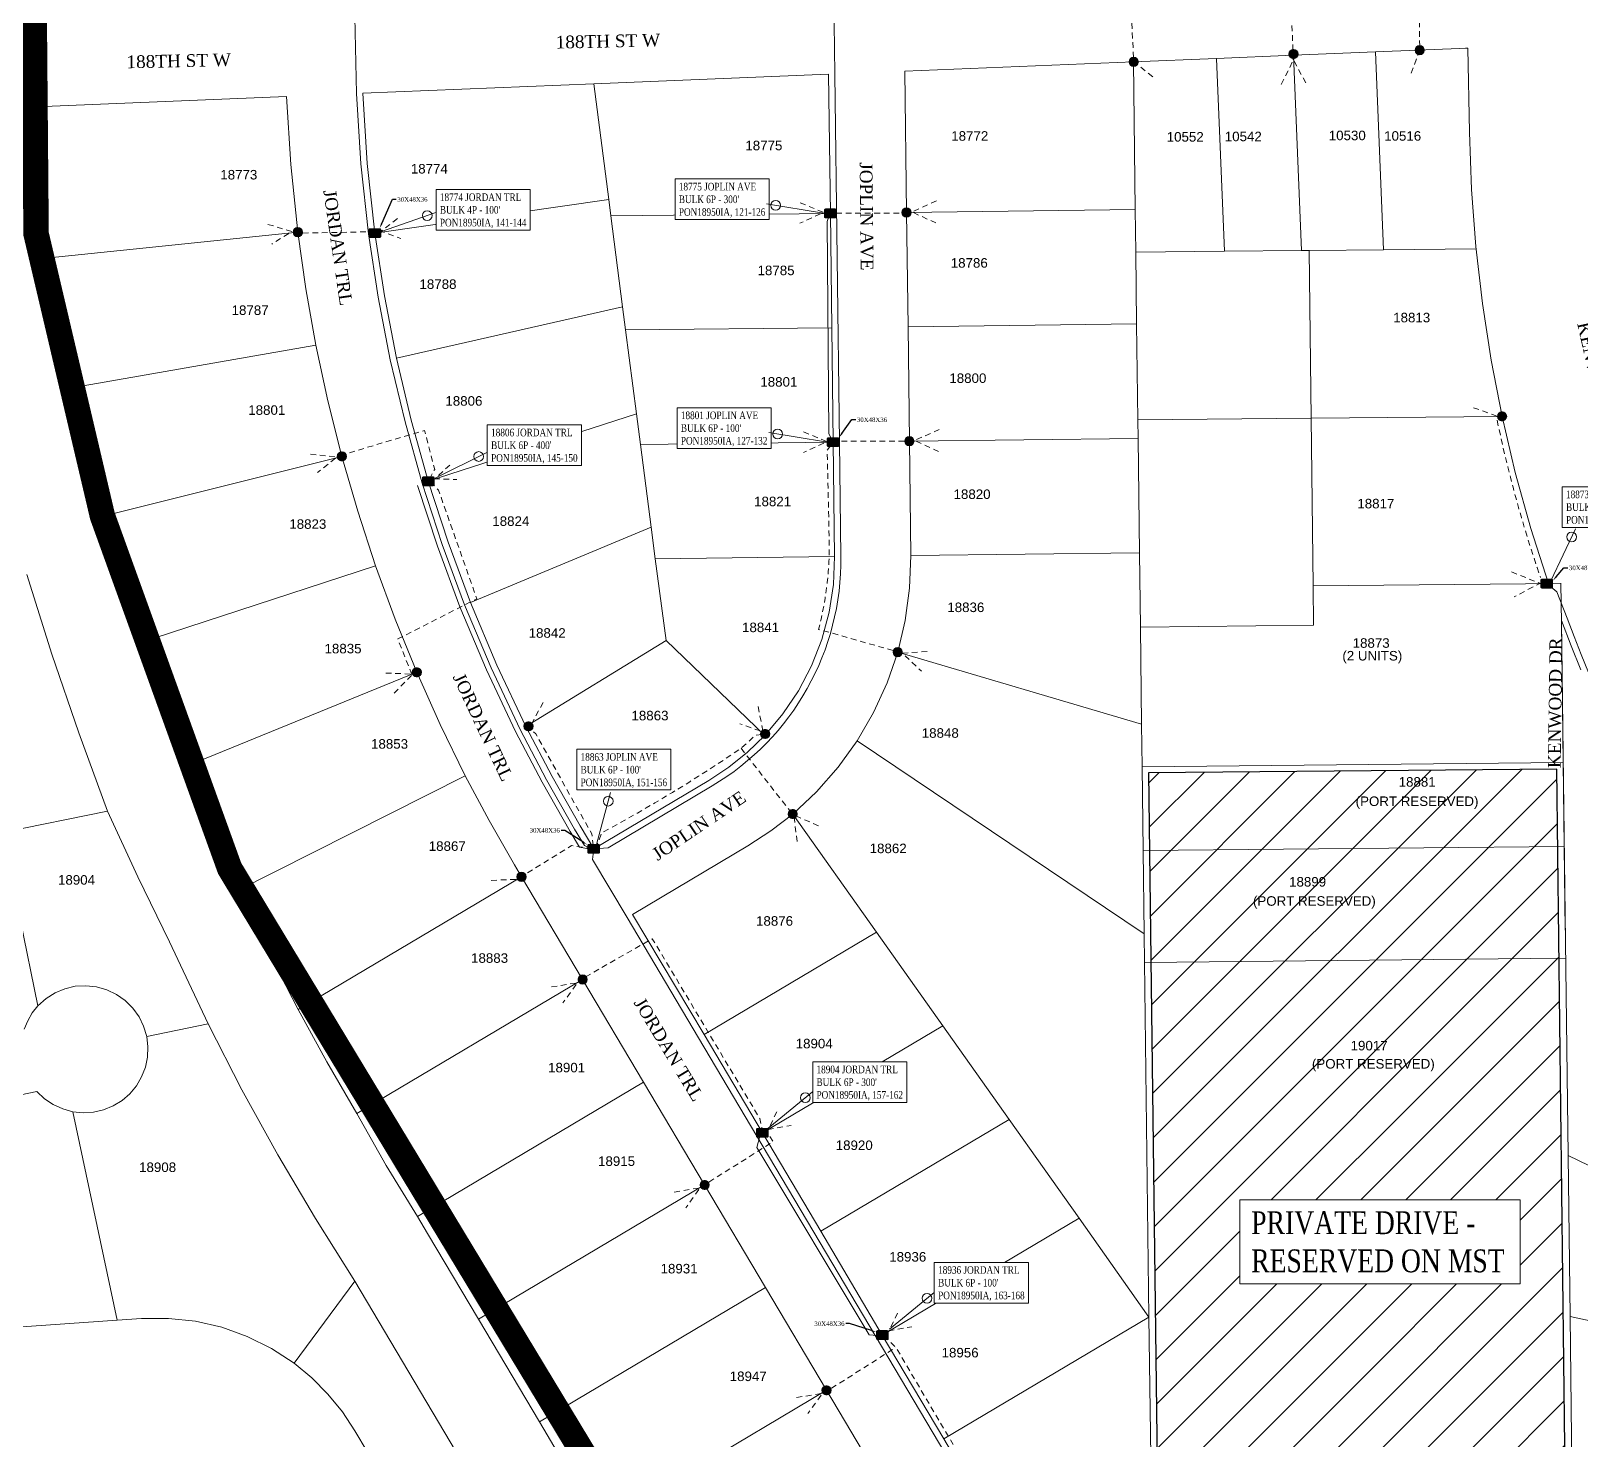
# Model space of a CAD drawing. Header units: feet. Extents: x 865220 to 2821149, y -2240498 to 944432.
# Drawn here: x 2811260 to 2812479, y 939417 to 940525 of the extents above; entities that cross this region are included whole.
import ezdxf
from ezdxf import colors
from ezdxf.entities.mleader import LeaderData, LeaderLine
from ezdxf.enums import TextEntityAlignment as Align
from ezdxf.lldxf.tags import DXFTag
from ezdxf.math import Vec2, Vec3

# ---------------------------------------------------------------- set-up
doc = ezdxf.new("R2010")
doc.units = ezdxf.units.FT
doc.header["$LTSCALE"] = 0.015
doc.header["$MEASUREMENT"] = 0
doc.linetypes.add('DASHED', pattern=[5, 3, -2])
for name, color, linetype in [('288A', 112, '288A'), ('48B', 112, '48B'), ('48D', 112, '48D'), ('Dakota County Addresses', 7, 'Continuous'), ('Dakota County Parcels', 7, 'Continuous'), ('DETAIL', 7, 'Continuous'), ('DROP BURIED', 7, 'DASHED'), ('NOTES', 7, 'Continuous'), ('STREET NAME', 7, 'Continuous'), ('TAIL', 1, 'MST'), ('TELEPHONE STRUCT-PROP', 6, 'Continuous'), ('TERMINALS', 7, 'Continuous')]:
    doc.layers.add(name, color=color, linetype=linetype)
doc.layers.add('RUNNING LINE (UNDERGROUND)', color=10, linetype='Continuous', lineweight=40)
doc.layers.add('WORK BOUNDARY', color=110, linetype='Continuous', lineweight=40)
doc.styles.add('Dimensions 100', font='arial.ttf')
doc.styles.add('Line', font='txt.shx', dxfattribs={"height": 3})
doc.styles.add('SIMPLEX', font='times.ttf', dxfattribs={"width": 0.8})
doc.styles.get("Standard").update_dxf_attribs({"font": 'times.ttf'})
doc.styles.add('Utilities', font='arial.ttf', dxfattribs={"height": 2.5})
tags = doc.linetypes.add('288A', pattern='A,80,-5,["288A",Line,S=1.5,R=0,X=0,Y=-1.5],-24', length=109).pattern_tags.tags
tags[6] = DXFTag(74, 10)
tags = doc.linetypes.add('48B', pattern='A,80,-5,["48B",Line,S=1.5,R=0,X=0,Y=-1.5],-20', length=105).pattern_tags.tags
tags[6] = DXFTag(74, 10)
tags = doc.linetypes.add('48D', pattern='A,80,-5,["48D",Line,S=1.5,R=0,X=0,Y=-1.5],-20', length=105).pattern_tags.tags
tags[6] = DXFTag(74, 10)
tags = doc.linetypes.add('MST', pattern='A,5,-5,5,-5,["TAIL",Line,S=1.5,R=0,X=0,Y=-1.5],-20', length=40).pattern_tags.tags
tags[10] = DXFTag(74, 10)

# ---------------------------------------------------------------- blocks, each defined once
blk = doc.blocks.new('ACMAP_ANN_TEMPLATE_Dakota County Addresses')
at = {"layer": 'Dakota County Addresses', "style": 'Dimensions 100'}
blk.add_attdef('DakotaCountyAddress', text='', height=50, dxfattribs=at).set_placement((0, 0), align=Align.CENTER)
blk = doc.blocks.new('NEW HH')
at = {"ltscale": 40, "true_color": 0xffffff}
h = blk.add_hatch(color=7, dxfattribs=at)
h.dxf.hatch_style = 1
h.paths.add_polyline_path([(-0.061, -0.031, 0.414214), (-0.046, -0.046), (0.046, -0.046, 0.414214), (0.061, -0.031), (0.061, 0.031, 0.414214), (0.046, 0.046), (-0.046, 0.046, 0.414214), (-0.061, 0.031)])
at = {"layer": 'RUNNING LINE (UNDERGROUND)', "color": 6, "lineweight": 0, "const_width": 0.005, "flags": 128}
blk.add_lwpolyline([(-0.061, 0.031), (-0.061, -0.031, 0.414214), (-0.046, -0.046), (0.046, -0.046, 0.414214), (0.061, -0.031), (0.061, 0.031, 0.414214), (0.046, 0.046), (-0.046, 0.046, 0.414214)], format="xyb", close=True, dxfattribs=at)
at = {"layer": 'TELEPHONE STRUCT-PROP', "color": 18, "true_color": 0x000000, "style": 'Utilities'}
blk.add_text('HH', height=0.05, dxfattribs=at).set_placement((0, 0), align=Align.MIDDLE_CENTER)
blk = doc.blocks.new('Proposed FlowerPot')
at = {"lineweight": 5, "ltscale": 100, "true_color": 0xffffff}
h = blk.add_hatch(color=7, dxfattribs=at)
h.dxf.hatch_style = 1
h.paths.add_polyline_path([(-0.06, 0, 0.414214), (0, -0.06, 0.414214), (0.06, 0, 0.414214), (0, 0.06, 0.414214)])
at = {"lineweight": 5, "ltscale": 100}
blk.add_circle((0, 0), 0.0604, dxfattribs=at)
at = {"layer": 'RUNNING LINE (UNDERGROUND)', "color": 6, "lineweight": 5, "const_width": 0.00907, "flags": 128}
blk.add_lwpolyline([(-0.06, 0, -0.414214), (0, 0.06, -0.414214), (0.06, 0, -0.414214), (0, -0.06, -0.414214), (-0.06, 0)], format="xyb", dxfattribs=at)
at = {"color": 18, "linetype": 'ByBlock', "lineweight": 5, "ltscale": 100, "true_color": 0x000000, "style": 'Dimensions 100'}
blk.add_text('F', height=0.0744, dxfattribs=at).set_placement((-0.029, -0.037))
blk = doc.blocks.new('TERMINAL')
at = {"lineweight": 5, "ltscale": 0.5, "flags": 128}
blk.add_lwpolyline([(-0.1, -0.6), (-0.1, 44.8)], dxfattribs=at)
at = {"lineweight": 5, "ltscale": 0.5}
blk.add_circle((-0.1, 37.6), 3.83, dxfattribs=at)

msp = doc.modelspace()

# ---------------------------------------------------------------- hatches: boundary and pattern name
at = {"layer": 'DROP BURIED', "ltscale": 100}
h = msp.add_hatch(dxfattribs=at)
h.set_pattern_fill('ANSI31', color=6, scale=200)
h.paths.add_polyline_path([(2812148.5, 939208.8), (2812469.2, 939210.9), (2812460.6, 939943.8), (2812139.4, 939940.7)])

# ---------------------------------------------------------------- linework, layer by layer
at = {"layer": '288A', "lineweight": 5, "ltscale": 50, "flags": 128}
msp.add_lwpolyline([(2813070.4, 938894.8), (2813053.6, 938890.3), (2812965.6, 938890.8), (2812875.6, 938891.2, -0.084324), (2812816.4, 938901.5), (2812801.1, 938907.5), (2812784, 938916.3), (2812768, 938926.8), (2812753.2, 938938.9), (2812738.5, 938952.2), (2812686.7, 938999.3, 0.185273), (2812555.3, 939050.5), (2812510.8, 939050.8), (2812407.7, 939051.3), (2812381.3, 939052.3, -0.161092), (2812157, 939145.3), (2812139.1, 939161.8), (2812122.2, 939179.4), (2812105.5, 939199.3), (2812090.7, 939219.5), (2812077.3, 939240.4), (2812022.6, 939332.5), (2811974.1, 939414.2), (2811831.2, 939654.9), (2811785.3, 939732.3), (2811729.1, 939826.9), (2811702, 939872.6), (2811702.8, 939881), (2811714.1, 939881.9), (2811796, 939930.5, 0.26802), (2811897.3, 940111.1), (2811896.2, 940201.1), (2811892.6, 940490.6), (2811891.7, 940550.7), (2811889.5, 940728.6), (2811889.2, 940756.4), (2811888.2, 940783.3), (2811886, 940810.1), (2811882.5, 940836.7), (2811878.6, 940865.8), (2811876.2, 940895), (2811875.1, 940924.4), (2811874.8, 940950.9), (2811871.3, 941231.9), (2811871, 941257.3), (2811869.4, 941282.1, 0.233625), (2811751.7, 941464.3), (2811704.9, 941492.2), (2811680.7, 941508.1, -0.219143), (2811542.7, 941752.1), (2811530.3, 941901.6), (2811531.2, 941931.6), (2811534.7, 941960.2, -0.23519), (2811709.2, 942202.5), (2811729.9, 942212.6), (2811738.6, 942217.3), (2811746.6, 942223.5), (2811753.5, 942231), (2811765.9, 942249.7, -0.660055), (2811899.1, 942214), (2811904.8, 942206.5)], format="xyb", dxfattribs=at)
at = {"layer": '48B', "lineweight": 5, "ltscale": 50, "flags": 128}
msp.add_lwpolyline([(2811702.1, 939880.3), (2811695.5, 939883.5), (2811687.8, 939896.6), (2811665.7, 939935.4), (2811645, 939975), (2811622.1, 940023.5), (2811601.2, 940073), (2811583.6, 940120.6), (2811567.9, 940168.8), (2811554.4, 940217.1), (2811542.8, 940265.9), (2811533.2, 940315.2), (2811525.6, 940364.8)], dxfattribs=at)
at = {"layer": '48D', "lineweight": 5, "ltscale": 50, "flags": 128}
msp.add_lwpolyline([(2813501, 939102.5), (2813494.9, 939112.5), (2813354.8, 939205.8), (2812900.4, 939508.6), (2812884.9, 939519.4), (2812861.6, 939536.4), (2812828.1, 939562.4), (2812798.3, 939587.3), (2812781.6, 939602.1), (2812763.3, 939618.8), (2812750, 939631.6), (2812744.9, 939636.4), (2812727.7, 939653.7, -0.106157), (2812468.8, 940062.5), (2812460.6, 940083.2), (2812452.6, 940089.7)], format="xyb", dxfattribs=at)
at = {"layer": 'Dakota County Parcels', "lineweight": 5}
for p, q in [((2811262.1, 940525.1), (2811262.4, 940509.1)), ((2811262.4, 940509.1), (2811263.8, 940464.9)), ((2812192.9, 940503), (2812253.3, 940505.5)), ((2812253.3, 940505.5), (2812317.8, 940508.1)), ((2812253.3, 940505.5), (2812259.6, 940351.8)), ((2812317.8, 940508.1), (2812390.6, 940511.1)), ((2812317.8, 940508.1), (2812324.2, 940352.4)), ((2812390.6, 940511.1), (2812388.6, 940511)), ((2812391.8, 940445), (2812390.6, 940511.1)), ((2812127.5, 940500.4), (2811947.6, 940493)), ((2811948.9, 940381.7), (2811947.6, 940493)), ((2812192.9, 940503), (2812127.5, 940500.4)), ((2812128.9, 940384), (2812127.5, 940500.4)), ((2812192.9, 940503), (2812199.1, 940351.2)), ((2811521.1, 940475.5), (2811702.8, 940482.9)), ((2811702.8, 940482.9), (2811887.6, 940490.5)), ((2811702.8, 940482.9), (2811714.6, 940391.9)), ((2811889, 940381), (2811887.6, 940490.5)), ((2811263.8, 940464.9), (2811461.2, 940473)), ((2811530.6, 940365.5), (2811714.6, 940391.9)), ((2811714.6, 940391.9), (2811716.2, 940379.1)), ((2811948.9, 940381.7), (2812128.9, 940384)), ((2812129.3, 940350.5), (2812128.9, 940384)), ((2811716.2, 940379.1), (2811889, 940381)), ((2811716.2, 940379.1), (2811725.5, 940307.6)), ((2811890.1, 940291), (2811889, 940381)), ((2811950.1, 940291.8), (2811948.9, 940381.7)), ((2811274.3, 940346.1), (2811470, 940366.3)), ((2812199.1, 940351.2), (2812129.3, 940350.5)), ((2812130, 940294), (2812129.3, 940350.5)), ((2812259.6, 940351.8), (2812199.1, 940351.2)), ((2812265.6, 940351.9), (2812259.6, 940351.8)), ((2812324.2, 940352.4), (2812265.6, 940351.9)), ((2812267.2, 940219.8), (2812265.6, 940351.9)), ((2812397.1, 940353.1), (2812324.2, 940352.4)), ((2811547.7, 940267), (2811725.5, 940307.6)), ((2811725.5, 940307.6), (2811727.9, 940289.3)), ((2811727.9, 940289.3), (2811890.1, 940291)), ((2811727.9, 940289.3), (2811736.5, 940223.3)), ((2811891.2, 940201), (2811890.1, 940291)), ((2811950.1, 940291.8), (2812130, 940294)), ((2811951.2, 940201.8), (2811950.1, 940291.8)), ((2812131, 940218.5), (2812130, 940294)), ((2811290.7, 940243.5), (2811484.3, 940277.4)), ((2811572.7, 940170.2), (2811736.5, 940223.3)), ((2811736.5, 940223.3), (2811739.6, 940199.1)), ((2812267.2, 940219.8), (2812131, 940218.5)), ((2812131.1, 940204), (2812131, 940218.5)), ((2812267.2, 940219.8), (2812417.5, 940221.3)), ((2812268.8, 940087.9), (2812267.2, 940219.8)), ((2811739.6, 940199.1), (2811891.2, 940201)), ((2811892.3, 940111), (2811891.2, 940201)), ((2811951.2, 940201.8), (2812131.1, 940204)), ((2811952.3, 940111.8), (2811951.2, 940201.8)), ((2812132.3, 940114), (2812131.1, 940204)), ((2811313.7, 940142.1), (2811504.7, 940189.8)), ((2811739.6, 940199.1), (2811748.1, 940134.1)), ((2811605.9, 940074.9), (2811748.1, 940134.1)), ((2811748.1, 940134.1), (2811751.3, 940109.3)), ((2811343.3, 940042.4), (2811531.2, 940103.8)), ((2811751.3, 940109.3), (2811892.3, 940111)), ((2811751.3, 940109.3), (2811759.7, 940044.8)), ((2811952.3, 940111.8), (2812132.3, 940114)), ((2812133, 940055.5), (2812132.3, 940114)), ((2812268.8, 940087.9), (2812463.8, 940089.8)), ((2812269.2, 940056.9), (2812268.8, 940087.9)), ((2812463.8, 940089.9), (2812463.8, 940090)), ((2812463.8, 940090), (2812463.8, 940090)), ((2812463.8, 940089.9), (2812463.8, 940089.9)), ((2812463.8, 940089.9), (2812463.8, 940089.9)), ((2812463.8, 940089.9), (2812463.8, 940089.9)), ((2812463.8, 940089.9), (2812463.8, 940089.9)), ((2812463.8, 940089.8), (2812463.8, 940089.9)), ((2812463.8, 940089.9), (2812463.8, 940089.9)), ((2812464.2, 940058.8), (2812463.8, 940089.8)), ((2812133, 940055.5), (2812269.2, 940056.9)), ((2812469.4, 939639.8), (2812464.2, 940060.7)), ((2812465.6, 939948.8), (2812464.2, 940058.8)), ((2811649.5, 939977.2), (2811759.7, 940044.8)), ((2811759.7, 940044.8), (2811837.5, 939970.1)), ((2811942, 940035.8), (2812133.9, 939979.1)), ((2811379.2, 939944.8), (2811563.6, 940019.9)), ((2811910.1, 939966), (2812136, 939814.1)), ((2811379.2, 939944.8), (2811406.9, 939880.5)), ((2812134.4, 939945.6), (2812465.6, 939948.8)), ((2812466.4, 939882.8), (2812465.6, 939948.8)), ((2811422.2, 939847.9), (2811601.8, 939938.5)), ((2811702.8, 939881), (2811793.4, 939934.8)), ((2811237.8, 939893.8), (2811320.2, 939910.7)), ((2811859.4, 939908.4), (2811925.3, 939815.4)), ((2811692.1, 939899.1), (2811702.8, 939881)), ((2811237.8, 939893.8), (2811265.6, 939757.5)), ((2811733.4, 939829.4), (2811824.1, 939883.3)), ((2811422.2, 939847.9), (2811406.9, 939880.5)), ((2812135.2, 939879.6), (2812466.4, 939882.8)), ((2812467.2, 939816.9), (2812466.4, 939882.8)), ((2811470.3, 939754.6), (2811646.1, 939859)), ((2811640.5, 939868.5), (2811646.1, 939859)), ((2811646.1, 939859), (2811694.1, 939778.2)), ((2811422.2, 939847.9), (2811470.3, 939754.6)), ((2811733.4, 939829.4), (2811789.6, 939734.9)), ((2811789.6, 939734.9), (2811925.3, 939815.4)), ((2811925.3, 939815.4), (2811977.4, 939741.7)), ((2811369, 939807.8), (2811399.4, 939743.2)), ((2811516.5, 939672.7), (2811694.1, 939778.2)), ((2811694.1, 939778.2), (2811742.1, 939697.4)), ((2811351.1, 939733.3), (2811399.4, 939743.2)), ((2811835.5, 939657.5), (2811977.4, 939741.7)), ((2811977.4, 939741.7), (2812029.6, 939668.1)), ((2811789.6, 939734.9), (2811835.5, 939657.5)), ((2811180, 939672.8), (2811264.7, 939690.1)), ((2811564.1, 939591.7), (2811742.1, 939697.4)), ((2811742.1, 939697.4), (2811790.1, 939616.5)), ((2811293.1, 939674.1), (2811328, 939510)), ((2811881.5, 939580.1), (2812029.6, 939668.1)), ((2812029.6, 939668.1), (2812084.7, 939590.3)), ((2811835.5, 939657.5), (2811881.5, 939580.1)), ((2812471, 939513), (2812469.4, 939639.8)), ((2812469.4, 939639.8), (2812501.6, 939624.3)), ((2811612.1, 939510.9), (2811790.1, 939616.5)), ((2811790.1, 939616.5), (2811838, 939535.7)), ((2811564.1, 939591.7), (2811572.1, 939578.3)), ((2811572.1, 939578.3), (2811612.1, 939510.9)), ((2811881.5, 939580.1), (2811929.9, 939498.4)), ((2811929.9, 939498.4), (2812084.7, 939590.3)), ((2812084.7, 939590.3), (2812139.7, 939512.5)), ((2811467.1, 939476.2), (2811515, 939540.8)), ((2811515, 939540.8), (2811701.7, 939225.6)), ((2811660.1, 939430.1), (2811838, 939535.7)), ((2811838, 939535.7), (2811886, 939454.9)), ((2811214.8, 939502.3), (2811328, 939510)), ((2811328, 939510), (2811347, 939511.3)), ((2811612.1, 939510.9), (2811660.1, 939430.1)), ((2811978.4, 939416.7), (2812139.7, 939512.5)), ((2812141.1, 939402.8), (2812139.7, 939512.5)), ((2812472.5, 939394.2), (2812471, 939513)), ((2812471, 939513), (2812506, 939505.3)), ((2811929.9, 939498.4), (2811978.4, 939416.7)), ((2811708, 939349.2), (2811886, 939454.9)), ((2811886, 939454.9), (2811934, 939374.1)), ((2811515, 939423), (2811540.5, 939380)), ((2811660.1, 939430.1), (2811708, 939349.2)), ((2811978.4, 939416.7), (2812026.9, 939335.1))]:
    msp.add_line(p, q, dxfattribs=at)
for points in [[(2811461.2, 940473), (2811464.5, 940419.6), (2811470, 940366.3)], [(2811521.1, 940475.5), (2811524.7, 940420.4), (2811530.6, 940365.5)], [(2811263.8, 940464.9), (2811268, 940405.4), (2811274.3, 940346.1)], [(2812391.8, 940445), (2812393.4, 940399.9), (2812396.9, 940355), (2812402, 940310.2), (2812408.9, 940265.6), (2812417.5, 940221.3)], [(2811470, 940366.3), (2811476.4, 940321.7), (2811484.3, 940277.4)], [(2811530.6, 940365.5), (2811538.2, 940316.1), (2811547.7, 940267)], [(2811274.3, 940346.1), (2811281.7, 940294.7), (2811290.7, 940243.5)], [(2811484.3, 940277.4), (2811493.7, 940233.5), (2811504.7, 940189.8)], [(2811547.7, 940267), (2811559.2, 940218.3), (2811572.7, 940170.2)], [(2811290.7, 940243.5), (2811301.4, 940192.6), (2811313.7, 940142.1)], [(2812417.5, 940221.3), (2812427.9, 940177), (2812440, 940133.1), (2812453.9, 940089.7)], [(2811504.7, 940189.8), (2811517.2, 940146.6), (2811531.2, 940103.8)], [(2811572.7, 940170.2), (2811588.4, 940122.2), (2811605.9, 940074.9)], [(2811313.7, 940142.1), (2811327.7, 940092), (2811343.3, 940042.4)], [(2811531.2, 940103.8), (2811546.7, 940061.6), (2811563.6, 940019.9)], [(2811837.5, 939970.1), (2811851.7, 939987.1), (2811864, 940005.4), (2811874.3, 940025.1), (2811882.3, 940045.7), (2811888, 940067.1), (2811891.4, 940088.9), (2811892.3, 940111)], [(2811942, 940035.8), (2811947.9, 940060.7), (2811951.4, 940086.2), (2811952.3, 940111.8)], [(2811256.8, 940096.8), (2811276.5, 940034.3), (2811297.6, 939972.2), (2811320.2, 939910.7)], [(2811605.9, 940074.9), (2811626.7, 940025.6), (2811649.5, 939977.2)], [(2812139.7, 939512.5), (2812136, 939813.6), (2812136, 939814.1), (2812135.2, 939879.6), (2812134.4, 939945.6), (2812133.9, 939979.1), (2812133, 940055.5)], [(2812479.4, 940021.8), (2812471.8, 940040.7), (2812464.2, 940060.7)], [(2811343.3, 940042.4), (2811360.5, 939993.3), (2811379.2, 939944.8)], [(2811910.1, 939966), (2811923, 939988.2), (2811933.7, 940011.5), (2811942, 940035.8)], [(2811563.6, 940019.9), (2811582, 939978.9), (2811601.8, 939938.5)], [(2811649.5, 939977.2), (2811670.1, 939937.8), (2811692.1, 939899.1)], [(2811793.4, 939934.8), (2811809.2, 939945.2), (2811823.9, 939957), (2811837.5, 939970.1)], [(2811859.4, 939908.4), (2811878.2, 939925.9), (2811895.1, 939945.2), (2811910.1, 939966)], [(2811601.8, 939938.5), (2811620.6, 939903.2), (2811640.5, 939868.5)], [(2811320.2, 939910.7), (2811344.1, 939859), (2811369, 939807.8)], [(2811824.1, 939883.3), (2811842.3, 939895.1), (2811859.4, 939908.4)], [(2812467.5, 939794.9), (2812439.5, 939794.6), (2812136.3, 939791.6)], [(2811351.1, 939733.3), (2811348.7, 939741.4), (2811345.1, 939748.9), (2811340.2, 939755.7), (2811334.2, 939761.6), (2811327.3, 939766.5), (2811319.7, 939770.1), (2811311.6, 939772.4), (2811303.3, 939773.3), (2811294.9, 939772.8), (2811286.7, 939770.8), (2811279, 939767.6), (2811271.9, 939763.1), (2811265.6, 939757.5)], [(2811265.6, 939757.5), (2811261.1, 939751.9), (2811257.5, 939745.7), (2811254.7, 939739.1)], [(2811470.3, 939754.6), (2811492.8, 939713.4), (2811516.5, 939672.7)], [(2811399.4, 939743.2), (2811426.1, 939691.3), (2811454.2, 939640.3), (2811483.9, 939590.1), (2811515, 939540.8)], [(2811293.1, 939674.1), (2811301.2, 939673.3), (2811309.3, 939673.8), (2811317.2, 939675.6), (2811324.7, 939678.7), (2811331.7, 939683), (2811337.8, 939688.3), (2811343, 939694.5), (2811347.1, 939701.5), (2811350.1, 939709.1), (2811351.7, 939717.1), (2811352.1, 939725.2), (2811351.1, 939733.3)], [(2811264.7, 939690.1), (2811270.7, 939684.4), (2811277.6, 939679.8), (2811285.1, 939676.3), (2811293.1, 939674.1)], [(2811516.5, 939672.7), (2811539.5, 939631.8), (2811564.1, 939591.7)], [(2811467.1, 939476.2), (2811449.3, 939487.8), (2811430.2, 939497.3), (2811410.2, 939504.5), (2811389.4, 939509.2), (2811368.3, 939511.5), (2811347, 939511.3)], [(2811515, 939423), (2811505.1, 939438), (2811493.7, 939452), (2811481, 939464.8), (2811467.1, 939476.2)]]:
    msp.add_lwpolyline(points, dxfattribs=at)
at = {"layer": 'DROP BURIED', "lineweight": 5, "ltscale": 100, "flags": 128}
for points in [[(2812287.2, 940566.9), (2812280.7, 940556), (2812251.2, 940554.1), (2812253.3, 940501)], [(2812142.7, 940488.6), (2812127.7, 940500.3), (2812125.3, 940549.3), (2812251.2, 940554.1)], [(2812280.7, 940556), (2812352.3, 940557.9), (2812352.7, 940509.4), (2812345.9, 940491.4)], [(2812243.8, 940482.5), (2812253.3, 940501.7), (2812264, 940482)], [(2811865.3, 940389.4), (2811883.6, 940381.8), (2811865.1, 940373.3)], [(2811972.4, 940390.8), (2811953.1, 940382.2), (2811972.6, 940373.2)], [(2811446.5, 940372.4), (2811465.3, 940366.8), (2811449.5, 940356.8)], [(2811548.4, 940377), (2811535.4, 940366.9), (2811551.1, 940361.3)], [(2811893.6, 940381.3), (2811944.9, 940381.3)], [(2811474, 940365.5), (2811525.4, 940366.5)], [(2811573.6, 940172), (2811577.7, 940179.6), (2811569.8, 940210.2), (2811502.1, 940190.2)], [(2811868, 940209), (2811886.3, 940201.4), (2811867.8, 940192.9)], [(2811947.2, 940201.7), (2811896.4, 940201.7)], [(2811974.7, 940210.9), (2811955.3, 940202.3), (2811974.9, 940193.3)], [(2811479.9, 940191.6), (2811500.8, 940189.2), (2811485.5, 940177.1)], [(2811589.5, 940183), (2811578, 940172.2), (2811595, 940171.6)], [(2811559.8, 940018.1), (2811548.7, 940046.2), (2811610.8, 940077.8), (2811580.7, 940163.2), (2811576.3, 940168.1)], [(2812425, 940098.9), (2812447.2, 940089.9), (2812427.1, 940079.2)], [(2811965.1, 940036.4), (2811945.6, 940035), (2811960.6, 940020.8)], [(2811539.2, 940019.3), (2811560.3, 940018.5), (2811545.7, 940003.4)], [(2811663, 939996.2), (2811654.6, 939980.6)], [(2811832.2, 939992.9), (2811836, 939973), (2811817.9, 939979.4)], [(2811818.8, 939960.1), (2811861.7, 939905.1)], [(2811862.8, 939886.7), (2811860.3, 939907.5), (2811879.9, 939899.1)], [(2811622.2, 939856.2), (2811642.2, 939857), (2811685.4, 939883.5), (2811700.6, 939881.3)], [(2811836, 939657.5), (2811833.5, 939668.8), (2811748.9, 939810.3), (2811697.3, 939780.8)], [(2811669.6, 939772.3), (2811690, 939775.6), (2811678.6, 939759.8)], [(2811846.8, 939674.1), (2811840.3, 939660.1), (2811858.2, 939663.3)], [(2811793.5, 939618.8), (2811843.9, 939650.5), (2811840.6, 939656)], [(2811766.2, 939610.9), (2811786.6, 939614.3), (2811775.2, 939598.4)], [(2811941.8, 939515.7), (2811935.2, 939501.7), (2811953.1, 939504.9)], [(2811931.2, 939497.9), (2811940.6, 939488.7), (2812025.6, 939344.4), (2812026.8, 939335.9)], [(2811889.9, 939456.5), (2811940.6, 939488.7)], [(2811862.4, 939449.2), (2811882.8, 939452.5), (2811871.4, 939436.7)]]:
    msp.add_lwpolyline(points, dxfattribs=at)
msp.add_lwpolyline([(2812395, 940228.1), (2812412.9, 940221.7, 0.032333), (2812447.7, 940094.5)], format="xyb", dxfattribs=at)
at = {"layer": 'NOTES', "color": 6, "ltscale": 100, "flags": 128}
msp.add_lwpolyline([(2812148.5, 939208.8), (2812469.2, 939210.9), (2812460.6, 939943.8), (2812139.4, 939940.7)], close=True, dxfattribs=at)
at = {"layer": 'TAIL', "lineweight": 5, "ltscale": 50, "flags": 128}
msp.add_lwpolyline([(2811525.6, 940364.8), (2811519.7, 940419.9), (2811516.1, 940475.3), (2811514.9, 940535.6), (2811514.9, 940540.6), (2811514.1, 940552.8), (2811512.2, 940564.8), (2811509.1, 940576.9), (2811508.1, 940581.2), (2811507.8, 940585.9), (2811508.2, 940590.7), (2811511, 940601), (2811512.1, 940607.1, 0.118396), (2811509.3, 940630.9), (2811503, 940644.2, 0.534156), (2811503, 940644.2, 0.192798), (2811465.5, 940668.2), (2811455.2, 940672.9)], format="xyb", dxfattribs=at)
for points in [[(2811890.7, 940201.5), (2811887.8, 940207.8), (2811886.5, 940374.7), (2811888.5, 940380.8)], [(2811702.8, 939880.1), (2811691.6, 939882.2), (2811684.3, 939894.6), (2811662.2, 939933.4), (2811641.4, 939973.2), (2811618.4, 940021.9), (2811597.5, 940071.5), (2811579.9, 940119.2), (2811564.3, 940166.8)]]:
    msp.add_lwpolyline(points, dxfattribs=at)
at = {"layer": 'WORK BOUNDARY', "lineweight": 100, "const_width": 20}
msp.add_lwpolyline([(2811262.3, 940576.3), (2811264.1, 940364.9), (2811316.3, 940142.9), (2811416.4, 939865.6), (2811694, 939406.3), (2811991.4, 938913.9), (2812296.9, 938443.7), (2812490.7, 938000.4), (2812708.6, 937304), (2813307.7, 937650), (2813307.7, 937650), (2813771.6, 937896.8), (2813778.5, 938397.4), (2813704.1, 938770.5), (2813702.7, 939000.7), (2813727, 939289.3), (2813889.3, 939357.3), (2814093.5, 939425.3), (2814296.3, 939460.6), (2814629, 939485.4)], dxfattribs=at)

# ---------------------------------------------------------------- block references
at = {"lineweight": 5}
for name, p, xscale, yscale, zscale in [('Proposed FlowerPot', (2812253.4, 940506.4), 60, 60, 30), ('Proposed FlowerPot', (2812352.7, 940509.4), 60, 60, 30), ('Proposed FlowerPot', (2812127.7, 940500.3), 60, 60, 30), ('NEW HH', (2811889, 940381), 80, 80, 40), ('Proposed FlowerPot', (2811948.9, 940381.7), 60, 60, 30), ('Proposed FlowerPot', (2811470, 940366.3), 60, 60, 30), ('NEW HH', (2811530.6, 940365.5), 80, 80, 40), ('Proposed FlowerPot', (2812417.5, 940221.3), 60, 60, 30), ('NEW HH', (2811891.2, 940201), 80, 80, 40), ('Proposed FlowerPot', (2811951.2, 940201.8), 60, 60, 30), ('Proposed FlowerPot', (2811504.7, 940189.8), 60, 60, 30), ('NEW HH', (2811572.7, 940170.2), 80, 80, 40), ('NEW HH', (2812452.6, 940089.7), 80, 80, 40), ('Proposed FlowerPot', (2811942, 940035.8), 60, 60, 30), ('Proposed FlowerPot', (2811563.6, 940019.9), 60, 60, 30), ('Proposed FlowerPot', (2811651.5, 939977.4), 60, 60, 30), ('Proposed FlowerPot', (2811837.7, 939971.4), 60, 60, 30), ('Proposed FlowerPot', (2811859.4, 939908.4), 60, 60, 30), ('NEW HH', (2811702.8, 939881), 80, 80, 40), ('Proposed FlowerPot', (2811646, 939859), 60, 60, 30), ('Proposed FlowerPot', (2811694.1, 939778.2), 60, 60, 30), ('NEW HH', (2811835.5, 939657.5), 80, 80, 40), ('Proposed FlowerPot', (2811790.1, 939616.5), 60, 60, 30), ('NEW HH', (2811929.9, 939498.4), 80, 80, 40), ('Proposed FlowerPot', (2811886, 939454.9), 60, 60, 30)]:
    msp.add_blockref(name, p, dxfattribs=dict(at, xscale=xscale, yscale=yscale, zscale=zscale))
at = {"layer": 'Dakota County Addresses', "lineweight": 5, "xscale": 0.15, "yscale": 0.15, "zscale": 0.15}
for p, values in [((2811998.7, 940438.2), {'DakotaCountyAddress': '18772'}), ((2812168.2, 940437.5), {'DakotaCountyAddress': '10552'}), ((2812213.9, 940437.8), {'DakotaCountyAddress': '10542'}), ((2812295.7, 940438.6), {'DakotaCountyAddress': '10530'}), ((2812339.3, 940438.2), {'DakotaCountyAddress': '10516'}), ((2811836.7, 940430.7), {'DakotaCountyAddress': '18775'}), ((2811573.5, 940412.4), {'DakotaCountyAddress': '18774'}), ((2811423.6, 940407.7), {'DakotaCountyAddress': '18773'}), ((2811846.3, 940332.4), {'DakotaCountyAddress': '18785'}), ((2811998.3, 940338.3), {'DakotaCountyAddress': '18786'}), ((2811580.3, 940321.6), {'DakotaCountyAddress': '18788'}), ((2811432.5, 940301.1), {'DakotaCountyAddress': '18787'}), ((2812346.4, 940295.3), {'DakotaCountyAddress': '18813'}), ((2811848.5, 940244.7), {'DakotaCountyAddress': '18801'}), ((2811997.2, 940247.6), {'DakotaCountyAddress': '18800'}), ((2811600.7, 940229.7), {'DakotaCountyAddress': '18806'}), ((2811445.6, 940222.5), {'DakotaCountyAddress': '18801'}), ((2812000.5, 940156.3), {'DakotaCountyAddress': '18820'}), ((2811843.6, 940150.6), {'DakotaCountyAddress': '18821'}), ((2812318.2, 940148.9), {'DakotaCountyAddress': '18817'}), ((2811477.9, 940132.8), {'DakotaCountyAddress': '18823'}), ((2811637.6, 940135.1), {'DakotaCountyAddress': '18824'}), ((2811995.6, 940067.3), {'DakotaCountyAddress': '18836'}), ((2811666.2, 940047.1), {'DakotaCountyAddress': '18842'}), ((2811834.1, 940051.5), {'DakotaCountyAddress': '18841'}), ((2811505.6, 940034.8), {'DakotaCountyAddress': '18835'}), ((2812314.5, 940039.2), {'DakotaCountyAddress': '18873'}), ((2812315.4, 940029.2), {'DakotaCountyAddress': '(2 UNITS)'}), ((2811747.1, 939982.1), {'DakotaCountyAddress': '18863'}), ((2811975.5, 939968.4), {'DakotaCountyAddress': '18848'}), ((2811542.2, 939959.8), {'DakotaCountyAddress': '18853'}), ((2812350.7, 939929.9), {'DakotaCountyAddress': '18881'}), ((2812350.6, 939914.7), {'DakotaCountyAddress': '(PORT RESERVED)'}), ((2811587.6, 939879.4), {'DakotaCountyAddress': '18867'}), ((2811934.5, 939877.6), {'DakotaCountyAddress': '18862'}), ((2811295.9, 939852.8), {'DakotaCountyAddress': '18904'}), ((2812264.5, 939851.3), {'DakotaCountyAddress': '18899'}), ((2812269.8, 939836.2), {'DakotaCountyAddress': '(PORT RESERVED)'}), ((2811845.1, 939820.5), {'DakotaCountyAddress': '18876'}), ((2811620.9, 939791.3), {'DakotaCountyAddress': '18883'}), ((2811876.3, 939724), {'DakotaCountyAddress': '18904'}), ((2812312.9, 939722.4), {'DakotaCountyAddress': '19017'}), ((2811681.5, 939705.1), {'DakotaCountyAddress': '18901'}), ((2812316.2, 939708.1), {'DakotaCountyAddress': '(PORT RESERVED)'}), ((2811907.8, 939644), {'DakotaCountyAddress': '18920'}), ((2811720.8, 939631.5), {'DakotaCountyAddress': '18915'}), ((2811359.7, 939626.7), {'DakotaCountyAddress': '18908'}), ((2811770, 939546.9), {'DakotaCountyAddress': '18931'}), ((2811949.9, 939556.2), {'DakotaCountyAddress': '18936'}), ((2811991.1, 939480.8), {'DakotaCountyAddress': '18956'}), ((2811824.4, 939462.2), {'DakotaCountyAddress': '18947'})]:
    msp.add_blockref('ACMAP_ANN_TEMPLATE_Dakota County Addresses', p, dxfattribs=at).add_auto_attribs(values)
at = {"layer": 'TERMINALS', "lineweight": 5, "ltscale": 0.5, "xscale": -1, "rotation": 309.5580931113926}
for p in [(2811840.3, 939661.3), (2811936, 939503.5)]:
    msp.add_blockref('TERMINAL', p, dxfattribs=at)

# ---------------------------------------------------------------- texts
at = {"layer": 'STREET NAME', "lineweight": 5, "ltscale": 40, "char_height": 10, "attachment_point": 1}
for s, insert, rotation in [('188TH ST W', (2811672.8, 940520.7), 1.2064), ('188TH ST W', (2811335.1, 940505.2), 1.2064), ('JOPLIN AVE', (2811922.1, 940421.3), 270.5796), ('JORDAN TRL', (2811500, 940400.3), 278.2537), ('KENWOOD TRAIL', (2812486.3, 940296.5), 282.7308), ('KENWOOD DR', (2812453.6, 939944.6), 89.3176), ('JORDAN TRL', (2811600.8, 940020.5), 295.1733), ('JOPLIN AVE', (2811747.5, 939879.6), 34.0041), ('JORDAN TRL', (2811742.6, 939765.1), 300.9771)]:
    msp.add_mtext(s, dxfattribs=dict(at, insert=insert, rotation=rotation))

# ---------------------------------------------------------------- next in the draw order: texts
at = {"layer": 'NOTES', "color": 6, "lineweight": 5, "ltscale": 0.5, "insert": (2812220.1, 939595.8), "char_height": 18, "width": 202.559, "attachment_point": 1, "style": 'SIMPLEX', "bg_fill": 19, "box_fill_scale": 1.5, "bg_fill_color": 256, "bg_fill_transparency": 0}
msp.add_mtext('\\pxt4;PRIVATE DRIVE - RESERVED ON MST', dxfattribs=at)
at = {"layer": 'TERMINALS', "lineweight": 5, "ltscale": 0.5, "char_height": 6, "attachment_point": 1, "style": 'SIMPLEX', "bg_fill": 19, "box_fill_scale": 1.5, "bg_fill_color": 256, "bg_fill_transparency": 0}
for s, insert in [("18775 JOPLIN AVE\\PBULK 6P - 300'\\PPON18950IA, 121-126", (2811769.8, 940405.1)), ("18801 JOPLIN AVE\\PBULK 6P - 100'\\PPON18950IA, 127-132", (2811771.4, 940225.1)), ("18806 JORDAN TRL\\PBULK 6P - 400'\\PPON18950IA, 145-150", (2811622.1, 940211.6)), ("18873 KENWOOD DR\\PBULK 12P - 100'\\PPON18950IA, 229-240", (2812467.8, 940162.9)), ("18863 JOPLIN AVE\\PBULK 6P - 100'\\PPON18950IA, 151-156", (2811692.5, 939956.3)), ("18904 JORDAN TRL\\PBULK 6P - 300'\\PPON18950IA, 157-162", (2811878.1, 939710.4)), ("18936 JORDAN TRL\\PBULK 6P - 100'\\PPON18950IA, 163-168", (2811973.8, 939552.6))]:
    msp.add_mtext(s, dxfattribs=dict(at, insert=insert))
at = {"layer": 'TERMINALS', "color": 5, "lineweight": 5, "ltscale": 0.5, "insert": (2811581.8, 940396.8), "char_height": 6, "attachment_point": 1, "style": 'SIMPLEX', "bg_fill": 19, "box_fill_scale": 1.5, "bg_fill_color": 256, "bg_fill_transparency": 0}
msp.add_mtext("18774 JORDAN TRL\\PBULK 4P - 100'\\PPON18950IA, 141-144", dxfattribs=at)

# ---------------------------------------------------------------- next in the draw order: leaders
at = {"layer": 'DETAIL', "lineweight": 5, "ltscale": 5}
ml = msp.add_multileader_mtext('Standard', dxfattribs=at)
ml.set_content('30X48X36', color=256)
ml.set_leader_properties()
ml.build(insert=Vec2(0, 0))
ml.multileader.update_dxf_attribs({"has_text_frame": 1, "text_left_attachment_type": 2, "text_right_attachment_type": 2, "dogleg_length": 3})
ctx = ml.context
ctx.base_point, ctx.char_height, ctx.landing_gap_size, ctx.plane_origin = Vec3(2811909, 940218.7), 3.5, 1.5, Vec3(2811917.7, 940270.4)
ctx.left_attachment, ctx.right_attachment, ctx.text_align_type = 2, 2, 1
notes = []
notes.append((ctx, [(1, (1, 1, 0), (2811906, 940218.7), (1, 0), 3, [(0, [(2811895.8, 940204.7)], 0, [])])]))
ctx.mtext.insert, ctx.mtext.alignment, ctx.mtext.flow_direction = Vec3(2811921.8, 940220.4), 2, 5
ctx.mtext.has_bg_fill, ctx.mtext.bg_color, ctx.mtext.bg_scale_factor, ctx.mtext.bg_transparency, ctx.mtext.use_window_bg_color = 1, -1027028792, 1.5, 0, 1
ml = msp.add_multileader_mtext('Standard', dxfattribs=at)
ml.set_content('30X48X36', color=256)
ml.set_leader_properties()
ml.build(insert=Vec2(0, 0))
ml.multileader.update_dxf_attribs({"has_text_frame": 1, "text_left_attachment_type": 2, "text_right_attachment_type": 2, "dogleg_length": 3})
ctx = ml.context
ctx.base_point, ctx.char_height, ctx.landing_gap_size, ctx.plane_origin = Vec3(2811875.5, 939507.4), 3.5, 1.5, Vec3(2811909, 939523.5)
ctx.left_attachment, ctx.right_attachment, ctx.text_align_type = 2, 2, 1
notes.append((ctx, [(0, (1, 1, 0), (2811904.1, 939507.4), (-1, 0), 3, [(0, [(2811925.2, 939500.7)], 0, [])])]))
ctx.mtext.insert, ctx.mtext.alignment, ctx.mtext.flow_direction = Vec3(2811888.3, 939509.1), 2, 5
ctx.mtext.has_bg_fill, ctx.mtext.bg_color, ctx.mtext.bg_scale_factor, ctx.mtext.bg_transparency, ctx.mtext.use_window_bg_color = 1, -1027028792, 1.5, 0, 1
for ctx, leaders in notes:
    for number, flags, end, landing, length, lines in leaders:
        leader = LeaderData()
        leader.index, (leader.has_last_leader_line, leader.has_dogleg_vector, leader.attachment_direction) = number, flags
        leader.last_leader_point, leader.dogleg_vector, leader.dogleg_length = Vec3(end), Vec3(landing), length
        for number, points, colour, breaks in lines:
            line = LeaderLine()
            line.index, line.vertices, line.color, line.breaks = number, Vec3.list(points), colors.encode_raw_color(colour), breaks
            leader.lines.append(line)
        ctx.leaders.append(leader)

# ---------------------------------------------------------------- next in the draw order: linework, layer by layer
at = {"layer": 'DROP BURIED', "lineweight": 5, "ltscale": 100, "flags": 128}
for points in [[(2811945.6, 940035), (2811879.8, 940053.7, 0.062005), (2811888.2, 940119.6), (2811886.5, 940194.6), (2811890.3, 940199.9)], [(2811835.2, 939971), (2811830.2, 939970.4), (2811818.8, 939960.1, -0.025867), (2811709.1, 939893.6), (2811705.6, 939884.3)]]:
    msp.add_lwpolyline(points, format="xyb", dxfattribs=at)
msp.add_lwpolyline([(2811649.5, 939977.7), (2811657.2, 939971.5), (2811701.3, 939892.8), (2811702.3, 939884.2)], dxfattribs=at)
at = {"layer": 'TAIL', "lineweight": 5, "ltscale": 50, "flags": 128}
msp.add_lwpolyline([(2811928.8, 939497.9), (2811919.5, 939498.6), (2811831.2, 939646.1), (2811833.6, 939654.8)], dxfattribs=at)

# ---------------------------------------------------------------- next in the draw order: block references
at = {"layer": 'TERMINALS', "lineweight": 5, "ltscale": 0.5, "xscale": -1}
for p, rotation in [((2811536.3, 940367), 289.2597401757852), ((2811883.1, 940381.3), 80.881665514393), ((2811884.7, 940201.3), 80.881665514393), ((2811578.7, 940172.9), 296.701741871184), ((2812455.9, 940092.5), 334.5152453944409), ((2811704.4, 939882.2), 345)]:
    msp.add_blockref('TERMINAL', p, dxfattribs=dict(at, rotation=rotation))

# ---------------------------------------------------------------- next in the draw order: leaders
at = {"layer": 'DETAIL', "lineweight": 5, "ltscale": 5}
ml = msp.add_multileader_mtext('Standard', dxfattribs=at)
ml.set_content('30X48X36', color=256)
ml.set_leader_properties()
ml.build(insert=Vec2(0, 0))
ml.multileader.update_dxf_attribs({"has_text_frame": 1, "text_left_attachment_type": 2, "text_right_attachment_type": 2, "dogleg_length": 3})
ctx = ml.context
ctx.base_point, ctx.char_height, ctx.landing_gap_size, ctx.plane_origin = Vec3(2811547.4, 940392.1), 3.5, 1.5, Vec3(2811555.1, 940435)
ctx.left_attachment, ctx.right_attachment, ctx.text_align_type = 2, 2, 1
notes = []
notes.append((ctx, [(1, (1, 1, 0), (2811544.4, 940392.1), (1, 0), 3, [(0, [(2811534.4, 940369.3)], 0, [])])]))
ctx.mtext.insert, ctx.mtext.alignment, ctx.mtext.flow_direction = Vec3(2811560.2, 940393.8), 2, 5
ctx.mtext.has_bg_fill, ctx.mtext.bg_color, ctx.mtext.bg_scale_factor, ctx.mtext.bg_transparency, ctx.mtext.use_window_bg_color = 1, -1027028792, 1.5, 0, 1
ml = msp.add_multileader_mtext('Standard', dxfattribs=at)
ml.set_content('30X48X36', color=256)
ml.set_leader_properties()
ml.build(insert=Vec2(0, 0))
ml.multileader.update_dxf_attribs({"has_text_frame": 1, "text_left_attachment_type": 2, "text_right_attachment_type": 2, "dogleg_length": 3})
ctx = ml.context
ctx.base_point, ctx.char_height, ctx.landing_gap_size, ctx.plane_origin = Vec3(2812469.2, 940102.1), 3.5, 1.5, Vec3(2812496.1, 940127.1)
ctx.left_attachment, ctx.right_attachment, ctx.text_align_type = 2, 2, 1
notes.append((ctx, [(1, (1, 1, 0), (2812466.2, 940102.1), (1, 0), 3, [(0, [(2812457.5, 940092.1)], 0, [])])]))
ctx.mtext.insert, ctx.mtext.alignment, ctx.mtext.flow_direction = Vec3(2812482, 940103.8), 2, 5
ctx.mtext.has_bg_fill, ctx.mtext.bg_color, ctx.mtext.bg_scale_factor, ctx.mtext.bg_transparency, ctx.mtext.use_window_bg_color = 1, -1027028792, 1.5, 0, 1
ml = msp.add_multileader_mtext('Standard', dxfattribs=at)
ml.set_content('30X48X36', color=256)
ml.set_leader_properties()
ml.build(insert=Vec2(0, 0))
ml.multileader.update_dxf_attribs({"has_text_frame": 1, "text_left_attachment_type": 2, "text_right_attachment_type": 2, "dogleg_length": 3})
ctx = ml.context
ctx.base_point, ctx.char_height, ctx.landing_gap_size, ctx.plane_origin = Vec3(2811651.5, 939895.5), 3.5, 1.5, Vec3(2811660.9, 939944.8)
ctx.left_attachment, ctx.right_attachment, ctx.text_align_type = 2, 2, 1
notes.append((ctx, [(0, (1, 1, 0), (2811680.1, 939895.5), (-1, 0), 3, [(0, [(2811697.6, 939884.3)], 0, [])])]))
ctx.mtext.insert, ctx.mtext.alignment, ctx.mtext.flow_direction = Vec3(2811664.3, 939897.3), 2, 5
ctx.mtext.has_bg_fill, ctx.mtext.bg_color, ctx.mtext.bg_scale_factor, ctx.mtext.bg_transparency, ctx.mtext.use_window_bg_color = 1, -1027028792, 1.5, 0, 1
for ctx, leaders in notes:
    for number, flags, end, landing, length, lines in leaders:
        leader = LeaderData()
        leader.index, (leader.has_last_leader_line, leader.has_dogleg_vector, leader.attachment_direction) = number, flags
        leader.last_leader_point, leader.dogleg_vector, leader.dogleg_length = Vec3(end), Vec3(landing), length
        for number, points, colour, breaks in lines:
            line = LeaderLine()
            line.index, line.vertices, line.color, line.breaks = number, Vec3.list(points), colors.encode_raw_color(colour), breaks
            leader.lines.append(line)
        ctx.leaders.append(leader)

doc.saveas('drawing.dxf')
